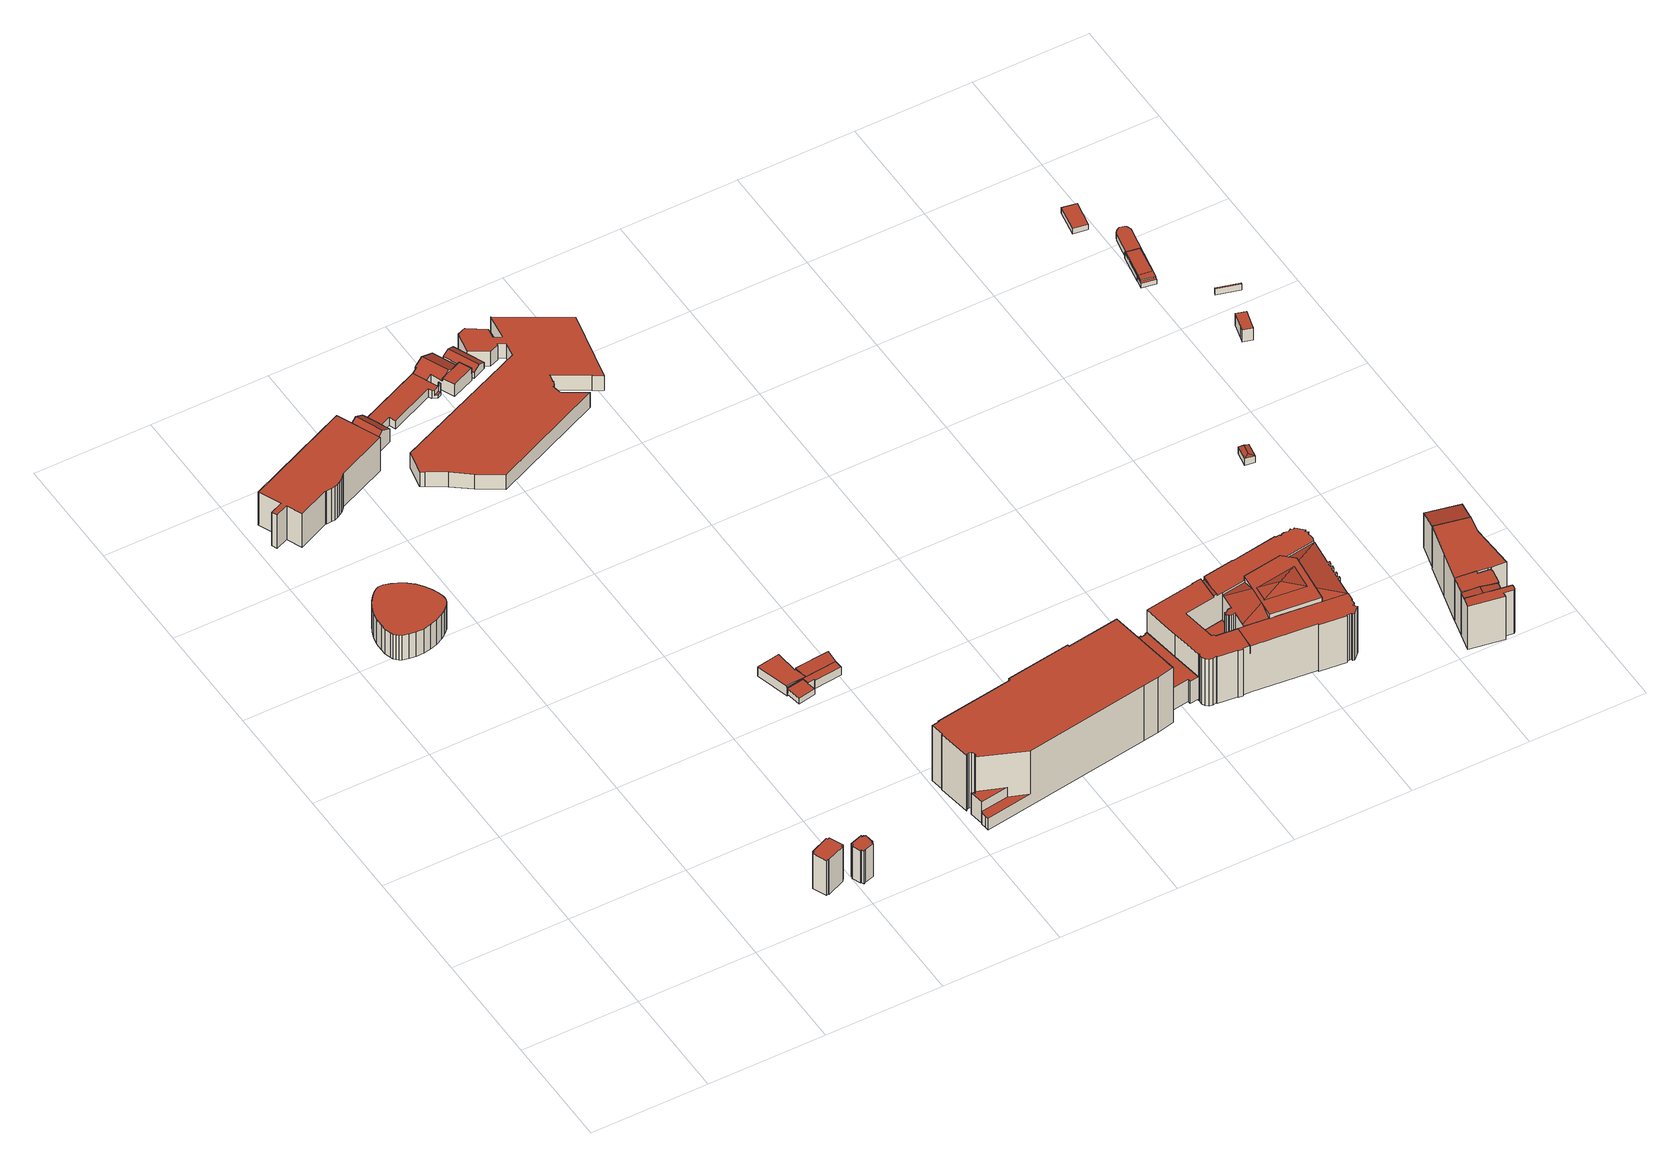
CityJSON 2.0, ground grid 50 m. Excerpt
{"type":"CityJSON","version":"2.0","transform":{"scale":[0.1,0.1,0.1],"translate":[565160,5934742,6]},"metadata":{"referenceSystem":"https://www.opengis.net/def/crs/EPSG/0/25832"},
"CityObjects":{
"building1":{"type":"Building","attributes":{"Gemeindeschluessel":"02000000","Geometrietyp2DReferenz":"3000","function":"31001_3020","roofType":"1000","measuredHeight":12.59,"storeysAboveGround":2},"geometry":[{"type":"MultiSurface","lod":"2","boundaries":[[[0,1,2,3,4,5,6,7,8,9,10,11,12,13,14,15,16,17,18,19,20,21,22,23,24,25,26,27,28,29,30,31,32,33,34,35]],[[36,37,38,39,40,41,42,43,44,45,46,47,48,49,50,51,52,53,54,55,56,57,58,59,60,61,62,63,64,65,66,67,68,69,70,71]],[[36,35,34,37]],[[37,34,33,38]],[[38,33,32,39]],[[39,32,31,40]],[[40,31,30,41]],[[41,30,29,42]],[[42,29,28,43]],[[43,28,27,44]],[[44,27,26,45]],[[45,26,25,46]],[[46,25,24,47]],[[47,24,23,48]],[[48,23,22,49]],[[49,22,21,50]],[[50,21,20,51]],[[51,20,19,52]],[[52,19,18,53]],[[53,18,17,54]],[[54,17,16,55]],[[55,16,15,56]],[[56,15,14,57]],[[57,14,13,58]],[[58,13,12,59]],[[59,12,11,60]],[[60,11,10,61]],[[61,10,9,62]],[[62,9,8,63]],[[63,8,7,64]],[[64,7,6,65]],[[65,6,5,66]],[[66,5,4,67]],[[67,4,3,68]],[[68,3,2,69]],[[69,2,1,70]],[[70,1,0,71]],[[71,0,35,36]]],"semantics":{"surfaces":[{"type":"RoofSurface"},{"type":"GroundSurface"},{"type":"WallSurface"}],"values":[0,1,2,2,2,2,2,2,2,2,2,2,2,2,2,2,2,2,2,2,2,2,2,2,2,2,2,2,2,2,2,2,2,2,2,2,2,2]}}]},
"building2":{"type":"Building","attributes":{"Gemeindeschluessel":"02000000","Geometrietyp2DReferenz":"3000","function":"51009_1610","roofType":"1000","measuredHeight":17.82},"geometry":[{"type":"MultiSurface","lod":"2","boundaries":[[[72,73,74,75,76,77,78,79,80,81,82,83]],[[84,85,86,87,88,89,90,91,92,93,94,95]],[[84,83,82,85]],[[85,82,81,86]],[[86,81,80,87]],[[87,80,79,88]],[[88,79,78,89]],[[89,78,77,90]],[[90,77,76,91]],[[91,76,75,92]],[[92,75,74,93]],[[93,74,73,94]],[[94,73,72,95]],[[95,72,83,84]]],"semantics":{"surfaces":[{"type":"RoofSurface"},{"type":"GroundSurface"},{"type":"WallSurface"}],"values":[0,1,2,2,2,2,2,2,2,2,2,2,2,2]}}]},
"building3":{"type":"Building","attributes":{"Gemeindeschluessel":"02000000","Geometrietyp2DReferenz":"3000","function":"51009_1610","roofType":"1000","measuredHeight":16.73},"geometry":[{"type":"MultiSurface","lod":"2","boundaries":[[[96,97,98,99]],[[99,98,100,101]],[[101,100,102,103]],[[103,102,104,105]],[[105,104,106,107]],[[107,106,108,109]],[[109,108,110,111]],[[111,110,112,113]],[[114,115,116,117]],[[117,116,118,119]],[[119,118,120,121]],[[120,118,116,115,122,112,110,108,106,104,102,100,98,97,123]],[[124,114,117,119,121,125,96,99,101,103,105,107,109,111,113]],[[125,121,120,123]],[[114,124,122,115]],[[124,113,112,122]],[[96,125,123,97]]],"semantics":{"surfaces":[{"type":"WallSurface"},{"type":"RoofSurface"},{"type":"GroundSurface"}],"values":[0,0,0,0,0,0,0,0,0,0,0,1,2,0,0,0,0]}}]},
"building4":{"type":"Building","attributes":{"Gemeindeschluessel":"02000000","Geometrietyp2DReferenz":"3000","function":"31001_3020","roofType":"1000","measuredHeight":17.12,"storeysAboveGround":5},"geometry":[{"type":"MultiSurface","lod":"2","boundaries":[[[126,127,128,129]],[[130,131,127,126]],[[132,133,134,135]],[[135,134,136,137]],[[137,136,138,139]],[[139,138,140,141]],[[141,140,142,143]],[[143,142,144,145]],[[145,144,146,147]],[[147,146,148,149]],[[149,148,150,151]],[[151,150,152,153]],[[154,155,156,157]],[[158,152,150,148,146,144,142,140,138,136,134,133,128,127,131,156,155]],[[159,154,157,130,126,129,132,135,137,139,141,143,145,147,149,151,153]],[[130,157,156,131]],[[154,159,158,155]],[[159,153,152,158]],[[132,129,128,133]]],"semantics":{"surfaces":[{"type":"WallSurface"},{"type":"RoofSurface"},{"type":"GroundSurface"}],"values":[0,0,0,0,0,0,0,0,0,0,0,0,0,1,2,0,0,0,0]}}]},
"building5":{"type":"Building","attributes":{"Gemeindeschluessel":"02000000","Geometrietyp2DReferenz":"3000","function":"31001_2080","roofType":"1000","measuredHeight":2.8,"storeysAboveGround":1},"geometry":[{"type":"MultiSurface","lod":"2","boundaries":[[[160,161,162,163,164]],[[165,166,167,168,169]],[[165,164,163,166]],[[166,163,162,167]],[[167,162,161,168]],[[168,161,160,169]],[[169,160,164,165]]],"semantics":{"surfaces":[{"type":"RoofSurface"},{"type":"GroundSurface"},{"type":"WallSurface"}],"values":[0,1,2,2,2,2,2]}}]},
"building6":{"type":"Building","attributes":{"Gemeindeschluessel":"02000000","Geometrietyp2DReferenz":"3000","function":"31001_2080","roofType":"1000","measuredHeight":5.4,"storeysAboveGround":1},"geometry":[{"type":"MultiSurface","lod":"2","boundaries":[[[170,171,172,173,174]],[[170,175,171]],[[170,174,176]],[[177,178,179,180]],[[180,179,181,182]],[[183,184,185,186]],[[186,185,187,188]],[[183,186,188,189,190,191,192,177,180,182]],[[193,175,170,176,194,195,196]],[[195,194,191,190]],[[193,196,189,188,187,197]],[[184,183,182,181]],[[177,192,173,172,198,178]],[[198,172,171,175,193,197]],[[192,191,194,176,174,173]],[[196,195,190,189]],[[198,197,187,185,184,181,179,178]]],"semantics":{"surfaces":[{"type":"RoofSurface"},{"type":"WallSurface"},{"type":"GroundSurface"}],"values":[0,1,1,1,1,1,1,2,0,1,1,1,1,1,1,1,0]}}]},
"building7":{"type":"Building","attributes":{"Gemeindeschluessel":"02000000","Geometrietyp2DReferenz":"3000","function":"31001_3060","roofType":"1000","measuredHeight":9.45,"storeysAboveGround":2},"geometry":[{"type":"MultiSurface","lod":"2","boundaries":[[[199,200,201,202]],[[203,204,205,206]],[[207,208,209,210]],[[211,212,213,214]],[[215,216,217,218]],[[201,219,220,221,202]],[[222,223,224,225]],[[226,227,228,229]],[[230,231,232,233]],[[206,205,234,219]],[[206,219,201,200,203]],[[235,236,237]],[[238,239,240]],[[241,242,236,235,231,230]],[[243,244,227,226,210,209,212,211]],[[241,230,233,245,246,222,225,247,248,215,218,249,250,207,210,226,229,251,252]],[[253,254,224,223,221,220,243,211,214]],[[219,234,232,231,235,237,255,256,228,227,244]],[[253,214,213,216,215,248]],[[232,234,205,204,245,233]],[[240,239,257,252,251,258]],[[242,241,252,257]],[[238,255,237]],[[246,245,204,203,200,199]],[[251,229,228,256,258]],[[222,246,199,202,221,223]],[[219,244,243,220]],[[224,254,247,225]],[[254,253,248,247]],[[249,218,217,259,260]],[[261,250,249,260]],[[207,250,261,262,208]],[[238,237,236,242,257,239]],[[240,258,256,255,238]],[[259,217,216,213,212,209,208,262]],[[259,262,261,260]]],"semantics":{"surfaces":[{"type":"RoofSurface"},{"type":"WallSurface"},{"type":"GroundSurface"}],"values":[0,0,1,1,1,1,1,1,1,1,1,1,1,1,1,2,0,0,1,1,1,1,1,1,1,1,1,1,1,1,1,1,0,0,0,0]}}]},
"building8":{"type":"Building","attributes":{"Gemeindeschluessel":"02000000","Geometrietyp2DReferenz":"3000","function":"31001_2740","roofType":"1000","measuredHeight":7.59,"storeysAboveGround":1},"geometry":[{"type":"MultiSurface","lod":"2","boundaries":[[[263,264,265,266,267,268,269,270,271,272,273,274,275,276,277,278,279,280,281,282,283,284,285,286,287,288,289,290]],[[291,292,293,294,295,296,297,298,299,300,301,302,303,304,305,306,307,308,309,310,311,312,313,314,315,316,317,318]],[[318,317,264,263]],[[317,316,265,264]],[[316,315,266,265]],[[315,314,267,266]],[[314,313,268,267]],[[313,312,269,268]],[[312,311,270,269]],[[311,310,271,270]],[[310,309,272,271]],[[309,308,273,272]],[[308,307,274,273]],[[307,306,275,274]],[[306,305,276,275]],[[305,304,277,276]],[[304,303,278,277]],[[303,302,279,278]],[[302,301,280,279]],[[301,300,281,280]],[[300,299,282,281]],[[299,298,283,282]],[[298,297,284,283]],[[297,296,285,284]],[[296,295,286,285]],[[295,294,287,286]],[[294,293,288,287]],[[293,292,289,288]],[[292,291,290,289]],[[291,318,263,290]]],"semantics":{"surfaces":[{"type":"GroundSurface"},{"type":"RoofSurface"},{"type":"WallSurface"}],"values":[0,1,2,2,2,2,2,2,2,2,2,2,2,2,2,2,2,2,2,2,2,2,2,2,2,2,2,2,2,2]}}]},
"building9":{"type":"Building","attributes":{"Gemeindeschluessel":"02000000","Geometrietyp2DReferenz":"3000","function":"31001_2740","roofType":"3100","measuredHeight":4.75,"storeysAboveGround":1},"geometry":[{"type":"MultiSurface","lod":"2","boundaries":[[[319,320,321,322]],[[320,323,324,321]],[[325,319,322,326]],[[327,324,323,328]],[[328,323,320,319,325]],[[326,322,321,324,327]],[[326,327,328,325]]],"semantics":{"surfaces":[{"type":"RoofSurface"},{"type":"WallSurface"},{"type":"GroundSurface"}],"values":[0,0,1,1,1,1,2]}}]},
"building10":{"type":"Building","attributes":{"Gemeindeschluessel":"02000000","Geometrietyp2DReferenz":"3000","function":"31001_2010","roofType":"1000","measuredHeight":28.21,"storeysAboveGround":3},"geometry":[{"type":"MultiSurface","lod":"2","boundaries":[[[329,330,331,332,333]],[[334,335,336,337,338,339,340]],[[341,342,343,344]],[[345,346,347,348]],[[348,347,349,350]],[[350,349,351,352]],[[352,351,353,354]],[[354,353,355,356]],[[356,355,357,358]],[[358,357,359,360]],[[360,359,361,362]],[[363,364,365,366]],[[366,365,367,368]],[[368,367,369,370]],[[370,369,371,372]],[[372,371,373,374]],[[374,373,375,376]],[[376,375,377,378]],[[378,377,379,380]],[[380,379,346,345]],[[381,333,332,382]],[[337,330,329,338]],[[383,340,339,384]],[[385,335,334,386]],[[386,334,340,383]],[[387,388,389,390]],[[390,389,391,392]],[[392,391,393,394]],[[395,396,397,398]],[[398,397,399,400]],[[400,399,401,402]],[[402,401,403,404]],[[404,403,405,406]],[[406,405,407,408]],[[408,407,409,410]],[[410,409,411,412]],[[412,411,413,414]],[[415,416,417,418]],[[343,419,420,344]],[[421,422,423,424]],[[394,393,425,336,335,385]],[[415,418,426,387,390,392,394,385,386,383,384,381,382,363,366,368,370,372,374,376,378,380,345,348,350,352,354,356,358,360,362,395,398,400,402,404,406,408,410,412,414,421,424]],[[426,418,417,419,343,342]],[[416,415,424,423]],[[422,421,414,413]],[[387,426,342,341,427,388]],[[381,384,339,338,329,333]],[[363,382,332,331,428,364]],[[428,331,330,337,336,425]],[[427,341,344,420,429,430]],[[395,362,361,430,429,396]],[[422,413,411,409,407,405,403,401,399,397,396,429,420,419,417,416,423]],[[427,430,361,359,357,355,353,351,349,347,346,379,377,375,373,371,369,367,365,364,428,425,393,391,389,388]]],"semantics":{"surfaces":[{"type":"RoofSurface"},{"type":"WallSurface"},{"type":"GroundSurface"}],"values":[0,0,0,1,1,1,1,1,1,1,1,1,1,1,1,1,1,1,1,1,1,1,1,1,1,1,1,1,1,1,1,1,1,1,1,1,1,1,1,1,1,2,1,1,1,1,1,1,1,1,1,0,0]}}]},
"building11":{"type":"Building","attributes":{"Gemeindeschluessel":"02000000","Geometrietyp2DReferenz":"3000","function":"51009_1610","roofType":"1000","measuredHeight":9},"geometry":[{"type":"MultiSurface","lod":"2","boundaries":[[[431,432,433,434,435,436,437,438,439,440,441,442,443,444,445,446,447,448]],[[449,450,451,452,453,454,455,456,457,458,459,460,461,462,463,464,465,466]],[[466,465,432,431]],[[465,464,433,432]],[[464,463,434,433]],[[463,462,435,434]],[[462,461,436,435]],[[461,460,437,436]],[[460,459,438,437]],[[459,458,439,438]],[[458,457,440,439]],[[457,456,441,440]],[[456,455,442,441]],[[455,454,443,442]],[[454,453,444,443]],[[453,452,445,444]],[[452,451,446,445]],[[451,450,447,446]],[[450,449,448,447]],[[449,466,431,448]]],"semantics":{"surfaces":[{"type":"GroundSurface"},{"type":"RoofSurface"},{"type":"WallSurface"}],"values":[0,1,2,2,2,2,2,2,2,2,2,2,2,2,2,2,2,2,2,2]}}]},
"building12":{"type":"Building","attributes":{"Gemeindeschluessel":"02000000","Geometrietyp2DReferenz":"3000","function":"31001_3050","roofType":"1000","measuredHeight":27.7,"storeysAboveGround":6},"geometry":[{"type":"MultiSurface","lod":"2","boundaries":[[[467,468,469]],[[470,471,472,473,474,475,476,477,478,479,480,481,482,483,484,485,486,487,488]],[[489,490,491,492,493,494]],[[495,496,497,498,499,500,501,502,503,504,505,506,507,508,509,510,511,512,513,514,515,516,517,518,519,520,521,522,523,490,524]],[[525,526,527,528,529]],[[527,530,531,532,533,534]],[[526,535,536,537,538,539,540,541,542,543,544,545,546,547,548,549,550,530,527]],[[551,552,468]],[[553,554,555,556]],[[557,558,559,560]],[[560,559,561,562]],[[562,561,563,564]],[[564,563,565,566]],[[566,565,567,568]],[[568,567,569,570]],[[570,569,571,572]],[[572,571,573,574]],[[574,573,575,576]],[[576,575,577,578]],[[579,580,581,582]],[[492,583,493]],[[552,584,487,468]],[[468,487,585,469]],[[586,587,588,589]],[[589,588,590,591]],[[591,590,592,593]],[[467,488,487,468]],[[468,487,486,551]],[[529,484,483,525]],[[594,482,481,595]],[[595,481,480,596]],[[596,480,479,597]],[[597,479,478,598]],[[598,478,477,599]],[[599,477,476,600]],[[600,476,475,601]],[[601,475,474,602]],[[602,474,473,603]],[[603,473,472,604]],[[604,472,471,605]],[[605,471,470,606]],[[607,494,493]],[[490,489,524]],[[608,609,610,611]],[[611,610,612,613]],[[613,612,614,615]],[[615,614,616,617]],[[618,619,620,621]],[[621,620,622,623]],[[623,622,624,625]],[[490,523,491]],[[626,522,521,627]],[[627,521,520,628]],[[628,520,519,629]],[[629,519,518,630]],[[630,518,517,631]],[[631,517,516,632]],[[632,516,515,633]],[[633,515,514,634]],[[634,514,513,635]],[[635,513,512,636]],[[636,512,511,637]],[[637,511,510,638]],[[638,510,509,639]],[[639,509,508,640]],[[640,508,507,641]],[[641,507,506,642]],[[642,506,505,643]],[[643,505,504,644]],[[644,504,503,645]],[[645,503,502,646]],[[646,502,501,647]],[[647,501,500,648]],[[648,500,499,649]],[[649,499,498,650]],[[532,497,496,533]],[[651,550,549,652]],[[652,549,548,653]],[[653,548,547,654]],[[654,547,546,655]],[[655,546,545,656]],[[656,545,544,657]],[[657,544,543,658]],[[658,543,542,659]],[[659,542,541,660]],[[660,541,540,661]],[[661,540,539,662]],[[662,539,538,663]],[[663,538,537,664]],[[664,537,536,665]],[[665,536,535,666]],[[667,668,669,670]],[[671,672,668,667]],[[584,552,551,486,485,673,674,675,676,677]],[[678,679,680,681,682,495,524,489,494,607,683,684]],[[644,645,646,647,648,649,650,685,686,687,651,652,653,654,655,656,657,658,659,660,661,662,663,664,665,666,688,689,594,595,596,597,598,599,600,601,602,603,604,605,606,690,691,586,589,591,593,692,557,560,562,564,566,568,570,572,574,576,578,693,694,695,696,697,579,582,698,699,626,627,628,629,630,631,632,633,634,635,636,637,638,639,640,641,642,643],[681,680,679,678,700,553,556,701,676,675,674,673,702,703,618,621,623,625,704,671,667,670,608,611,613,615,617,705,706,682]],[[707,708,709,577,575,573,571,569,567,565,563,561,559,558,710,592,590,588,587,585,487,584,677,711,555,554,712,684,683,607,493,583,581,580,713,714]],[[581,583,492,491,523,522,626,699,698,582]],[[691,690,606,470,488,467,469,585,587,586]],[[485,484,529,528,619,618,703,702,673]],[[594,689,688,666,535,526,525,483,482]],[[616,534,533,496,495,682,706,705,617]],[[651,687,686,531,530,550]],[[497,532,531,686,685,650,498]],[[704,625,624,715,672,671]],[[609,608,670,669]],[[692,593,592,710,558,557]],[[693,578,577,709,708,694]],[[711,677,676,701,556,555]],[[695,694,708,707,714,696]],[[712,554,553,700,678,684]],[[714,713,580,579,697,696]],[[672,715,624,622,620,619,528,527,534,616,614,612,610,609,669,668]]],"semantics":{"surfaces":[{"type":"RoofSurface"},{"type":"WallSurface"},{"type":"GroundSurface"}],"values":[0,0,0,0,0,0,0,0,1,1,1,1,1,1,1,1,1,1,1,1,1,1,1,1,1,1,1,1,1,1,1,1,1,1,1,1,1,1,1,1,1,1,1,1,1,1,1,1,1,1,1,1,1,1,1,1,1,1,1,1,1,1,1,1,1,1,1,1,1,1,1,1,1,1,1,1,1,1,1,1,1,1,1,1,1,1,1,1,1,1,1,1,1,1,1,2,0,1,1,1,1,1,1,1,1,1,1,1,1,1,1,1,0]}}]},
"building13":{"type":"Building","attributes":{"Gemeindeschluessel":"02000000","Geometrietyp2DReferenz":"3000","function":"51009_1610","roofType":"1000","measuredHeight":25.84},"geometry":[{"type":"MultiSurface","lod":"2","boundaries":[[[716,717,718,719]],[[719,718,720,721]],[[722,723,720,718,717]],[[724,725,716,719,721]],[[725,724,723,722]],[[716,725,722,717]],[[724,721,720,723]]],"semantics":{"surfaces":[{"type":"WallSurface"},{"type":"RoofSurface"},{"type":"GroundSurface"}],"values":[0,0,1,2,0,0,0]}}]},
"building14":{"type":"Building","attributes":{"Gemeindeschluessel":"02000000","Geometrietyp2DReferenz":"3000","function":"31001_2010","roofType":"1000","measuredHeight":22.48,"storeysAboveGround":5},"geometry":[{"type":"MultiSurface","lod":"2","boundaries":[[[726,727,728,729,730]],[[730,731,726]],[[732,733,734,735]],[[736,737,738,739]],[[739,738,740,741]],[[741,740,742,743]],[[743,742,744,745]],[[746,747,732,735,748,736,739,741,743,745]],[[749,746,745,744]],[[736,748,750,751,752,737]],[[750,748,735,734]],[[753,727,726]],[[732,747,729,728,733]],[[752,751,753]],[[747,746,749,731,730,729]],[[753,751,750,734,733,728,727]],[[752,753,726,731,749,744,742,740,738,737]]],"semantics":{"surfaces":[{"type":"RoofSurface"},{"type":"WallSurface"},{"type":"GroundSurface"}],"values":[0,1,1,1,1,1,1,2,1,1,1,1,1,1,1,0,0]}}]},
"building15":{"type":"Building","attributes":{"Gemeindeschluessel":"02000000","Geometrietyp2DReferenz":"3000","function":"31001_2010","roofType":"1000","measuredHeight":21.91,"storeysAboveGround":5},"geometry":[{"type":"MultiSurface","lod":"2","boundaries":[[[754,755,756,757]],[[758,759,760,761]],[[761,760,762,763]],[[764,765,755,754]],[[766,762,760,759,767,756,755,765]],[[768,764,754,757,769,758,761,763]],[[764,768,766,765]],[[768,763,762,766]],[[758,769,767,759]],[[769,757,756,767]]],"semantics":{"surfaces":[{"type":"WallSurface"},{"type":"RoofSurface"},{"type":"GroundSurface"}],"values":[0,0,0,0,1,2,0,0,0,0]}}]},
"building16":{"type":"Building","attributes":{"Gemeindeschluessel":"02000000","Geometrietyp2DReferenz":"3000","function":"31001_2010","roofType":"3200","measuredHeight":3.69,"storeysAboveGround":1},"geometry":[{"type":"MultiSurface","lod":"2","boundaries":[[[770,771,772,773]],[[774,770,773]],[[774,775,771,770]],[[776,773,772,777]],[[778,774,773,776]],[[779,775,774,778]],[[779,778,776,777]],[[779,777,772,771,775]]],"semantics":{"surfaces":[{"type":"RoofSurface"},{"type":"WallSurface"},{"type":"GroundSurface"}],"values":[0,0,0,1,1,1,2,1]}}]},
"building17":{"type":"Building","attributes":{"Gemeindeschluessel":"02000000","Geometrietyp2DReferenz":"3000","function":"31001_2010","roofType":"1000","measuredHeight":21.81,"storeysAboveGround":5},"geometry":[{"type":"MultiSurface","lod":"2","boundaries":[[[780,781,782,783]],[[784,785,786,787]],[[787,786,788,789]],[[789,788,790,791]],[[792,793,794,795]],[[796,797,783,782]],[[798,799,791,790]],[[795,794,781,780]],[[799,798,793,792]],[[785,784,797,796]],[[797,784,787,789,791,799,792,795,780,783]],[[785,796,782,781,794,793,798,790,788,786]]],"semantics":{"surfaces":[{"type":"WallSurface"},{"type":"GroundSurface"},{"type":"RoofSurface"}],"values":[0,0,0,0,0,0,0,0,0,0,1,2]}}]},
"building18":{"type":"Building","attributes":{"Gemeindeschluessel":"02000000","Geometrietyp2DReferenz":"3000","function":"31001_2010","roofType":"2100","measuredHeight":20.89,"storeysAboveGround":4},"geometry":[{"type":"MultiSurface","lod":"2","boundaries":[[[800,801,802,803]],[[803,802,804,805]],[[806,807,801,800]],[[805,804,807,806]],[[805,806,800,803]],[[807,804,802,801]]],"semantics":{"surfaces":[{"type":"WallSurface"},{"type":"GroundSurface"},{"type":"RoofSurface"}],"values":[0,0,0,0,1,2]}}]},
"building19":{"type":"Building","attributes":{"Gemeindeschluessel":"02000000","Geometrietyp2DReferenz":"3000","function":"31001_2080","roofType":"1000","measuredHeight":2.28,"storeysAboveGround":1},"geometry":[{"type":"MultiSurface","lod":"2","boundaries":[[[808,809,810,811]],[[812,813,814,815]],[[812,811,810,813]],[[813,810,809,814]],[[814,809,808,815]],[[815,808,811,812]]],"semantics":{"surfaces":[{"type":"RoofSurface"},{"type":"GroundSurface"},{"type":"WallSurface"}],"values":[0,1,2,2,2,2]}}]},
"building20":{"type":"Building","attributes":{"Gemeindeschluessel":"02000000","Geometrietyp2DReferenz":"3000","function":"51009_1610","roofType":"1000","measuredHeight":2.97},"geometry":[{"type":"MultiSurface","lod":"2","boundaries":[[[816,817,818,819]],[[819,818,820,821]],[[821,820,822,823]],[[817,816,823,822]],[[823,816,819,821]],[[817,822,820,818]]],"semantics":{"surfaces":[{"type":"WallSurface"},{"type":"GroundSurface"},{"type":"RoofSurface"}],"values":[0,0,0,0,1,2]}}]},
"building21":{"type":"Building","attributes":{"Gemeindeschluessel":"02000000","Geometrietyp2DReferenz":"3000","function":"31001_2050","roofType":"1000","measuredHeight":2.83,"storeysAboveGround":1},"geometry":[{"type":"MultiSurface","lod":"2","boundaries":[[[824,825,826,827]],[[828,829,830,831]],[[828,827,826,829]],[[829,826,825,830]],[[830,825,824,831]],[[831,824,827,828]]],"semantics":{"surfaces":[{"type":"RoofSurface"},{"type":"GroundSurface"},{"type":"WallSurface"}],"values":[0,1,2,2,2,2]}}]},
"building22":{"type":"Building","attributes":{"Gemeindeschluessel":"02000000","Geometrietyp2DReferenz":"3000","function":"51009_1750","roofType":"1000","measuredHeight":6.02},"geometry":[{"type":"MultiSurface","lod":"2","boundaries":[[[832,833,834,835,836,837]],[[838,839,840,841,842,843]],[[838,837,836,839]],[[839,836,835,840]],[[840,835,834,841]],[[841,834,833,842]],[[842,833,832,843]],[[843,832,837,838]]],"semantics":{"surfaces":[{"type":"RoofSurface"},{"type":"GroundSurface"},{"type":"WallSurface"}],"values":[0,1,2,2,2,2,2,2]}}]},
"building23":{"type":"Building","attributes":{"Gemeindeschluessel":"02000000","Geometrietyp2DReferenz":"3000","function":"31001_2010","roofType":"1000","measuredHeight":3.16,"storeysAboveGround":1},"geometry":[{"type":"MultiSurface","lod":"2","boundaries":[[[844,845,846,847,848,849,850,851,852,853,854,855,856,857,858,859,860,861,862,863,864,865,866,867,868,869,870,871,872,873,874,875]],[[876,877,878,879,880,881,882,883,884,885,886,887,888,889,890,891,892,893,894,895,896,897,898,899,900,901,902,903,904,905,906,907]],[[876,875,874,877]],[[877,874,873,878]],[[878,873,872,879]],[[879,872,871,880]],[[880,871,870,881]],[[881,870,869,882]],[[882,869,868,883]],[[883,868,867,884]],[[884,867,866,885]],[[885,866,865,886]],[[886,865,864,887]],[[887,864,863,888]],[[888,863,862,889]],[[889,862,861,890]],[[890,861,860,891]],[[891,860,859,892]],[[892,859,858,893]],[[893,858,857,894]],[[894,857,856,895]],[[895,856,855,896]],[[896,855,854,897]],[[897,854,853,898]],[[898,853,852,899]],[[899,852,851,900]],[[900,851,850,901]],[[901,850,849,902]],[[902,849,848,903]],[[903,848,847,904]],[[904,847,846,905]],[[905,846,845,906]],[[906,845,844,907]],[[907,844,875,876]]],"semantics":{"surfaces":[{"type":"RoofSurface"},{"type":"GroundSurface"},{"type":"WallSurface"}],"values":[0,1,2,2,2,2,2,2,2,2,2,2,2,2,2,2,2,2,2,2,2,2,2,2,2,2,2,2,2,2,2,2,2,2]}}]},
"building24":{"type":"Building","attributes":{"Gemeindeschluessel":"02000000","Geometrietyp2DReferenz":"3000","function":"51009_1750","roofType":"1000","measuredHeight":3},"geometry":[{"type":"MultiSurface","lod":"2","boundaries":[[[908,909,910,911,912,913]],[[914,915,916,917,918,919]],[[919,918,909,908]],[[918,917,910,909]],[[917,916,911,910]],[[916,915,912,911]],[[915,914,913,912]],[[914,919,908,913]]],"semantics":{"surfaces":[{"type":"GroundSurface"},{"type":"RoofSurface"},{"type":"WallSurface"}],"values":[0,1,2,2,2,2,2,2]}}]}
},
"vertices":[
[77,1947,234],[84,1920,234],[88,1909,234],[96,1900,234],[104,1893,234],[115,1888,234],[141,1881,234],[168,1877,234],[201,1877,234],[234,1883,234],[265,1893,234],[294,1908,234],[316,1924,234],[336,1943,234],[343,1953,234],[347,1964,234],[349,1975,234],[348,1987,234],[341,2013,234],[331,2038,234],[314,2066,234],[294,2092,234],[269,2113,234],[241,2131,234],[216,2142,234],[190,2150,234],[178,2151,234],[167,2150,234],[156,2146,234],[146,2139,234],[127,2120,234],[110,2098,234],[94,2070,234],[83,2040,234],[76,2007,234],[75,1974,234],[75,1974,108],[76,2007,108],[83,2040,108],[94,2070,108],[110,2098,108],[127,2120,108],[146,2139,108],[156,2146,108],[167,2150,108],[178,2151,108],[190,2150,108],[216,2142,108],[241,2131,108],[269,2113,108],[294,2092,108],[314,2066,108],[331,2038,108],[341,2013,108],[348,1987,108],[349,1975,108],[347,1964,108],[343,1953,108],[336,1943,108],[316,1924,108],[294,1908,108],[265,1893,108],[234,1883,108],[201,1877,108],[168,1877,108],[141,1881,108],[115,1888,108],[104,1893,108],[96,1900,108],[88,1909,108],[84,1920,108],[77,1947,108],
[848,74,243],[857,78,243],[858,75,243],[935,108,243],[934,112,243],[942,116,243],[916,173,243],[909,170,243],[906,176,243],[828,142,243],[831,137,243],[822,133,243],[822,133,65],[831,137,65],[828,142,65],[906,176,65],[909,170,65],[916,173,65],[942,116,65],[934,112,65],[935,108,65],[858,75,65],[857,78,65],[848,74,65],
[980,106,64],[980,106,231],[977,116,231],[977,116,64],[1029,134,231],[1029,134,64],[1030,127,231],[1030,127,64],[1038,129,231],[1038,129,64],[1039,126,231],[1039,126,64],[1045,126,231],[1045,126,64],[1049,85,231],[1049,85,64],[1044,84,231],[1044,84,64],[1005,62,64],[1005,62,231],[996,57,231],[996,57,64],[992,69,231],[992,69,64],[987,67,231],[987,67,64],[1045,74,231],[974,104,231],[1045,74,64],[974,104,64],
[21,2763,106],[21,2763,277],[471,2960,277],[471,2960,106],[62,2670,106],[62,2670,277],[550,2779,106],[550,2779,277],[337,2686,277],[337,2686,106],[334,2682,277],[334,2682,106],[317,2665,277],[317,2665,106],[305,2656,277],[305,2656,106],[292,2649,277],[292,2649,106],[277,2644,277],[277,2644,106],[262,2641,277],[262,2641,106],[238,2640,277],[238,2640,106],[234,2641,277],[234,2641,106],[100,2582,277],[100,2582,106],[19,2624,106],[19,2624,277],[9,2647,277],[9,2647,106],[72,2647,277],[72,2647,106],
[1246,943,141],[1320,956,141],[1314,992,141],[1309,1022,141],[1235,1010,141],[1235,1010,113],[1309,1022,113],[1314,992,113],[1320,956,113],[1246,943,113],
[1317,1040,149],[1321,1024,145],[1458,1038,145],[1454,1087,157],[1308,1073,157],[1321,1024,149],[1308,1073,149],[1461,1004,103],[1461,1004,144],[1343,992,144],[1343,992,103],[1342,997,144],[1342,997,103],[1314,992,103],[1314,992,144],[1309,1022,144],[1309,1022,103],[1235,1010,144],[1235,1010,103],[1195,1156,103],[1294,1173,103],[1304,1073,103],[1454,1087,103],[1233,1016,149],[1304,1073,149],[1294,1173,149],[1195,1156,149],[1233,1016,144],[1458,1038,144],
[932,3008,110],[947,3015,110],[943,3024,110],[920,3013,110],[947,3015,156],[948,3015,156],[944,3024,156],[943,3024,156],[613,3014,94],[613,3014,162],[615,3009,162],[615,3009,94],[616,3009,135],[616,3009,162],[643,2949,162],[643,2949,135],[642,2949,94],[642,2949,162],[663,2901,162],[663,2901,94],[943,3024,133],[943,3024,135],[920,3013,135],[910,3018,94],[910,3018,135],[904,3031,135],[904,3031,94],[919,3141,94],[919,3141,145],[917,3145,145],[917,3145,94],[944,3082,94],[944,3082,145],[922,3072,133],[922,3072,94],[944,3024,133],[965,3033,145],[965,3033,156],[985,3042,156],[1022,3058,156],[1062,3076,156],[1062,3076,133],[988,2983,94],[988,2983,156],[896,3131,135],[896,3131,133],[948,3015,94],[932,3008,94],[716,2949,94],[704,2976,94],[584,2866,94],[534,2979,94],[1014,3187,94],[1085,3025,94],[704,2976,135],[716,2949,135],[1003,3050,166],[954,3161,166],[1085,3025,156],[1014,3187,133],[623,2884,188],[584,2866,162],[534,2979,162],[574,2997,188],
[656,2676,58],[676,2778,58],[1261,3027,58],[1272,3090,58],[1241,3109,58],[1240,3097,58],[1202,3083,58],[1129,3129,58],[1145,3222,58],[1180,3236,58],[1252,3188,58],[1246,3143,58],[1278,3124,58],[1294,3238,58],[1560,3078,58],[1494,2762,58],[1457,2785,58],[1325,2867,58],[1316,2832,58],[1319,2831,58],[1309,2809,58],[1304,2809,58],[1311,2770,58],[1405,2713,58],[922,2501,58],[823,2562,58],[747,2621,58],[674,2666,58],[674,2666,134],[747,2621,134],[823,2562,134],[922,2501,134],[1405,2713,134],[1311,2770,134],[1304,2809,134],[1309,2809,134],[1319,2831,134],[1316,2832,134],[1325,2867,134],[1457,2785,134],[1494,2762,134],[1560,3078,134],[1294,3238,134],[1278,3124,134],[1246,3143,134],[1252,3188,134],[1180,3236,134],[1145,3222,134],[1129,3129,134],[1202,3083,134],[1240,3097,134],[1241,3109,134],[1272,3090,134],[1261,3027,134],[676,2778,134],[656,2676,134],
[1099,3031,123],[1128,3044,138],[1072,3172,138],[1043,3159,123],[1157,3057,123],[1101,3185,123],[1099,3031,91],[1043,3159,91],[1101,3185,91],[1157,3057,91],
[1546,140,138],[1665,157,138],[1555,200,138],[1547,197,138],[1537,200,138],[1547,110,90],[1549,95,90],[1747,125,90],[1665,157,90],[1546,140,90],[1547,135,90],[1543,135,90],[2412,268,90],[2441,272,90],[2441,274,90],[2412,269,90],[1503,423,31],[1503,423,314],[1505,423,314],[1505,423,31],[1536,428,314],[1536,428,31],[1535,431,314],[1535,431,31],[1870,481,314],[1870,481,31],[1871,481,314],[1871,481,31],[1869,490,314],[1869,490,31],[2145,531,314],[2145,531,31],[2147,522,314],[2147,522,31],[1556,201,31],[1556,201,314],[1562,209,314],[1562,209,31],[1562,218,314],[1562,218,31],[1556,227,314],[1556,227,31],[1547,230,314],[1547,230,31],[1538,228,314],[1538,228,31],[1531,221,314],[1531,221,31],[1510,365,314],[1510,365,31],[1512,366,314],[1512,366,31],[1537,200,31],[1547,197,31],[1543,135,31],[1547,135,31],[1549,95,31],[1547,110,31],[2411,268,31],[2411,268,314],[2417,231,314],[2417,231,31],[2344,214,314],[2344,214,31],[2279,205,314],[2279,205,31],[2480,572,31],[2480,572,144],[2478,580,144],[2478,580,31],[2486,582,144],[2486,582,31],[2487,577,144],[2487,577,31],[2508,580,144],[2508,580,31],[2507,585,144],[2507,585,31],[2515,586,144],[2515,586,31],[2515,585,144],[2515,585,31],[2516,585,144],[2516,585,31],[2540,422,144],[2540,422,31],[2520,298,31],[2520,298,144],[2439,286,144],[2439,286,31],[2441,274,144],[2412,269,144],[2560,290,31],[2560,290,144],[2522,284,144],[2522,284,31],[1747,125,314],[2441,272,31],[2412,268,314],[1555,200,314],[2369,555,144],[2369,555,314],
[2799,521,31],[2791,440,31],[2785,443,31],[2778,443,31],[2771,441,31],[2766,436,31],[2759,437,31],[2758,420,31],[2763,420,31],[2767,413,31],[2773,409,31],[2780,408,31],[2788,410,31],[2779,329,31],[2665,341,31],[2660,349,31],[2650,352,31],[2629,496,31],[2629,496,121],[2650,352,121],[2660,349,121],[2665,341,121],[2779,329,121],[2788,410,121],[2780,408,121],[2773,409,121],[2767,413,121],[2763,420,121],[2758,420,121],[2759,437,121],[2766,436,121],[2771,441,121],[2778,443,121],[2785,443,121],[2791,440,121],[2799,521,121],
[2747,231,220],[2751,294,220],[2744,231,220],[3018,202,261],[3017,196,261],[3131,184,261],[3132,190,261],[3144,189,261],[3153,190,261],[3154,182,261],[3162,181,261],[3189,208,261],[3178,219,261],[3187,228,261],[3187,248,261],[3190,248,261],[3194,284,261],[2780,330,261],[2779,329,261],[2755,332,261],[2751,294,261],[2747,231,261],[2774,518,270],[2778,555,261],[2786,628,245],[2768,625,245],[2764,553,261],[2762,516,269],[2799,521,261],[2799,520,261],[3225,584,261],[3223,584,261],[3228,593,261],[3230,602,261],[3229,612,261],[3226,621,261],[3229,625,261],[3228,627,261],[3233,632,261],[3224,641,261],[3230,648,261],[3198,679,261],[3192,672,261],[3183,680,261],[3177,675,261],[3176,677,261],[3172,673,261],[3162,676,261],[3153,676,261],[3143,673,261],[3135,667,261],[3134,674,261],[3115,671,261],[3114,675,261],[2916,645,261],[2916,647,261],[2786,628,261],[2774,518,261],[3194,284,252],[3195,290,254],[2993,430,299],[2781,344,257],[2780,330,252],[3227,580,254],[3228,584,252],[3225,584,252],[2799,520,252],[2797,507,257],[3204,376,254],[3214,374,252],[3215,384,252],[3205,385,254],[3207,401,254],[3217,400,252],[3218,410,252],[3208,411,254],[3211,433,254],[3221,432,252],[3222,443,252],[3212,444,254],[3213,457,254],[3223,456,252],[3225,468,252],[3215,469,254],[2755,332,220],[2753,332,220],[2650,352,22],[2650,352,261],[2660,349,261],[2660,349,22],[2611,242,22],[2611,242,261],[2611,245,261],[2611,245,22],[2610,246,261],[2610,246,22],[2595,243,261],[2595,243,22],[2580,246,261],[2580,246,22],[2568,256,261],[2568,256,22],[2562,270,261],[2562,270,22],[2562,280,261],[2562,280,22],[2565,289,261],[2565,289,22],[2564,290,261],[2564,290,22],[2560,290,261],[2560,290,22],[2729,617,22],[2729,617,261],[2729,619,261],[2729,619,22],[2768,625,261],[2753,332,261],[2744,231,261],[2715,234,22],[2715,234,261],[2714,228,261],[2714,228,22],[2694,230,261],[2694,230,22],[2694,233,261],[2694,233,22],[3190,248,22],[3187,248,22],[3187,228,22],[3178,219,22],[3189,208,22],[3162,181,22],[3154,182,22],[3153,190,22],[3144,189,22],[3132,190,22],[3131,184,22],[3017,196,22],[3018,202,22],[2762,516,261],[2766,436,22],[2766,436,252],[2771,441,253],[2771,441,22],[2778,443,254],[2778,443,22],[2785,443,256],[2785,443,22],[2791,440,257],[2791,440,22],[2788,410,22],[2788,410,257],[2780,408,256],[2780,408,22],[2773,409,254],[2773,409,22],[2767,413,253],[2767,413,22],[2916,647,22],[2916,645,22],[3114,675,22],[3115,671,22],[3134,674,22],[3135,667,22],[3143,673,22],[3153,676,22],[3162,676,22],[3172,673,22],[3176,677,22],[3177,675,22],[3183,680,22],[3192,672,22],[3198,679,22],[3230,648,22],[3224,641,22],[3233,632,22],[3228,627,22],[3229,625,22],[3226,621,22],[3229,612,22],[3230,602,22],[3228,593,22],[3223,584,22],[3215,469,22],[3225,468,22],[3223,456,22],[3213,457,22],[3212,444,22],[3222,443,22],[3221,432,22],[3211,433,22],[3208,411,22],[3218,410,22],[3217,400,22],[3207,401,22],[3205,385,22],[3215,384,22],[3214,374,22],[3204,376,22],[2758,420,22],[2758,420,251],[2759,437,251],[2759,437,22],[2763,420,22],[2763,420,252],[2779,329,22],[2755,332,22],[2753,332,22],[2665,341,22],[2665,341,261],[2629,496,22],[2642,498,22],[2762,516,22],[2774,518,22],[2799,521,22],[2642,498,261],[2629,496,261],[3225,584,22],[3228,584,22],[3227,580,22],[3195,290,22],[3194,284,22],[2747,231,22],[2744,231,22],[2681,234,22],[2550,355,22],[2540,422,22],[2531,480,22],[2516,585,22],[2627,602,22],[2768,625,22],[2786,628,22],[2629,495,22],[2664,343,22],[2780,330,22],[2781,344,22],[2764,418,22],[2797,507,22],[2799,520,22],[2531,480,261],[2540,422,261],[2550,355,261],[2681,234,261],[2664,343,261],[2629,495,261],[2627,602,261],[2516,585,261],[2764,418,252],
[3115,519,24],[3115,519,282],[3090,296,282],[3090,296,24],[2880,318,282],[2880,318,24],[3069,562,282],[2902,537,282],[2902,537,24],[3069,562,24],
[3617,62,231],[3634,59,233],[3642,92,233],[3570,105,226],[3563,71,226],[3563,71,231],[3712,80,8],[3712,80,226],[3706,48,226],[3706,48,8],[3750,36,8],[3750,36,231],[3747,18,231],[3747,18,8],[3741,14,231],[3741,14,8],[3701,19,231],[3701,19,8],[3698,2,231],[3698,2,8],[3552,28,8],[3570,105,8],[3746,43,8],[3552,28,231],[3746,43,222],[3748,40,221],[3748,40,231],[3651,56,231],
[3570,105,10],[3570,105,229],[3588,181,229],[3588,181,10],[3672,160,10],[3672,160,229],[3725,153,229],[3725,153,10],[3726,142,229],[3726,142,10],[3712,80,10],[3712,80,229],[3715,80,229],[3674,171,229],[3715,80,10],[3674,171,10],
[3355,1276,59],[3363,1320,59],[3343,1323,57],[3332,1259,57],[3372,1252,57],[3383,1316,57],[3332,1259,23],[3343,1323,23],[3372,1252,23],[3383,1316,23],
[3588,181,8],[3588,181,226],[3620,310,226],[3620,310,8],[3802,428,8],[3802,428,226],[3787,352,226],[3787,352,8],[3787,350,226],[3787,350,8],[3787,347,226],[3787,347,8],[3732,163,8],[3732,163,226],[3720,165,226],[3720,165,8],[3656,459,226],[3656,459,8],[3795,158,226],[3795,158,8],
[3656,459,15],[3656,459,224],[3682,564,192],[3682,564,15],[3826,531,192],[3826,531,15],[3802,428,15],[3802,428,224],
[3530,2225,60],[3538,2268,60],[3478,2277,60],[3471,2236,60],[3471,2236,38],[3478,2277,38],[3538,2268,38],[3530,2225,38],
[3500,2404,34],[3500,2404,64],[3559,2393,64],[3559,2393,34],[3538,2268,64],[3538,2268,34],[3478,2277,64],[3478,2277,34],
[3456,2590,72],[3476,2704,72],[3415,2715,72],[3395,2600,72],[3395,2600,44],[3415,2715,44],[3476,2704,44],[3456,2590,44],
[3690,1800,90],[3695,1820,90],[3714,1887,90],[3672,1899,90],[3654,1831,90],[3649,1812,90],[3649,1812,30],[3654,1831,30],[3672,1899,30],[3714,1887,30],[3695,1820,30],[3690,1800,30],
[3533,2237,65],[3580,2487,65],[3580,2490,65],[3581,2492,65],[3581,2495,65],[3580,2497,65],[3580,2500,65],[3579,2503,65],[3578,2505,65],[3577,2507,65],[3576,2510,65],[3575,2512,65],[3573,2514,65],[3572,2516,65],[3570,2518,65],[3568,2519,65],[3549,2524,65],[3546,2523,65],[3543,2522,65],[3541,2521,65],[3539,2520,65],[3537,2518,65],[3534,2517,65],[3532,2515,65],[3531,2513,65],[3529,2511,65],[3527,2509,65],[3526,2506,65],[3525,2504,65],[3524,2502,65],[3523,2499,65],[3476,2248,65],[3476,2248,33],[3523,2499,33],[3524,2502,33],[3525,2504,33],[3526,2506,33],[3527,2509,33],[3529,2511,33],[3531,2513,33],[3532,2515,33],[3534,2517,33],[3537,2518,33],[3539,2520,33],[3541,2521,33],[3543,2522,33],[3546,2523,33],[3549,2524,33],[3568,2519,33],[3570,2518,33],[3572,2516,33],[3573,2514,33],[3575,2512,33],[3576,2510,33],[3577,2507,33],[3578,2505,33],[3579,2503,33],[3580,2500,33],[3580,2497,33],[3581,2495,33],[3581,2492,33],[3580,2490,33],[3580,2487,33],[3533,2237,33],
[3786,2048,33],[3785,2042,33],[3688,2069,33],[3690,2074,33],[3690,2076,33],[3787,2049,33],[3787,2049,63],[3690,2076,63],[3690,2074,63],[3688,2069,63],[3785,2042,63],[3786,2048,63]
]}
